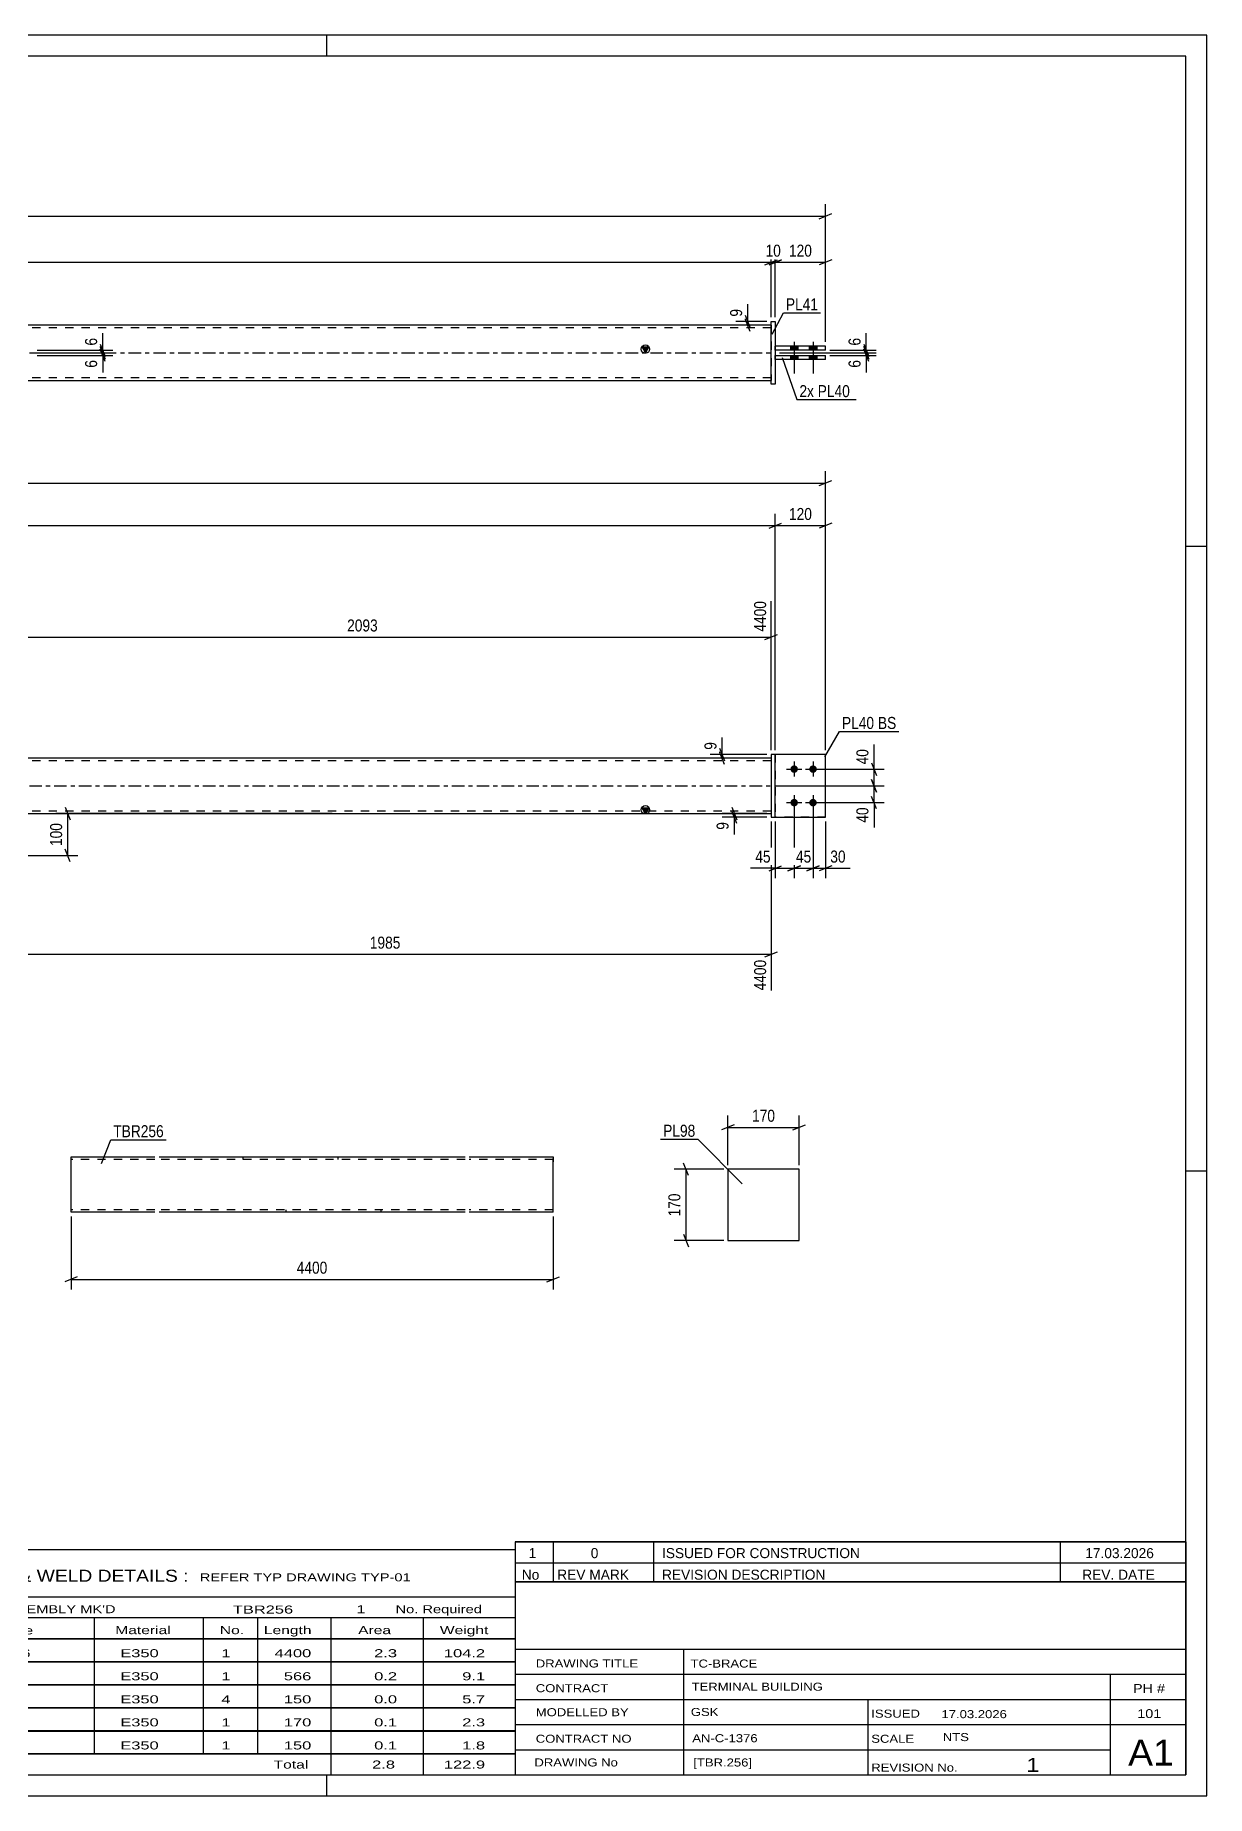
# Model space of a CAD drawing. Header units: millimetres. Extents: x 0 to 594, y 0 to 420.
# Drawn here: x 314.4 to 594, y 0 to 420 of the extents above; entities that cross this region are included whole.
import ezdxf

# ---------------------------------------------------------------- set-up
doc = ezdxf.new("R2010")
doc.units = ezdxf.units.MM
doc.linetypes.add('DXK_LINE_DOT2', pattern=[3.9198, 1.9599, -1.9599])
doc.linetypes.add('DXK_LINE_DOT3', pattern=[5.9187, 2.979, -0.9799, 0.9799, -0.9799])
doc.styles.add('Arial Narrow', font='ARIALN.TTF', dxfattribs={"height": 0.2})

# ---------------------------------------------------------------- blocks, each defined once
blk = doc.blocks.new('Unknown-580874901-1129')
at = {"color": 5, "linetype": 'Continuous'}
for p, q in [((594, 420), (0, 420)), ((384, 415), (384, 420)), ((594, 0), (594, 420)), ((589, 415), (5, 415)), ((589, 5), (589, 415)), ((594, 298), (589, 298)), ((594, 149), (589, 149)), ((5, 5), (589, 5)), ((384, 0), (384, 5)), ((0, 0), (594, 0))]:
    blk.add_line(p, q, dxfattribs=at)
blk = doc.blocks.new('Part-580874901-1922 - 1901')
at = {"color": 7, "linetype": 'DXK_LINE_DOT2'}
for p, q in [((503.04, 248.42), (491.04, 248.42)), ((491.04, 233.42), (491.04, 248.42)), ((503.04, 233.42), (503.04, 248.42)), ((503.04, 233.42), (491.04, 233.42))]:
    blk.add_line(p, q, dxfattribs=at)
blk = doc.blocks.new('Part-580874901-1923 - 1901')
at = {"color": 2, "linetype": 'Continuous'}
for p, q in [((491.04, 248.42), (490.04, 248.42)), ((490.04, 248.42), (490.04, 233.42)), ((491.04, 233.42), (491.04, 248.42)), ((490.04, 233.42), (491.04, 233.42))]:
    blk.add_line(p, q, dxfattribs=at)
blk = doc.blocks.new('Part-580874901-1912 - 1901')
at = {"linetype": 'Continuous'}
blk.add_hatch(color=2, dxfattribs=at).paths.add_polyline_path([(460.04, 234.32), (459.24, 235.72), (460.84, 235.72)])
at = {"color": 2, "linetype": 'Continuous'}
for p, q in [((176.81, 247.52), (88.81, 247.52)), ((401.94, 247.52), (176.91, 247.52)), ((490.04, 247.52), (402.04, 247.52)), ((460.04, 234.32), (459.24, 235.72)), ((459.24, 235.72), (460.84, 235.72)), ((460.84, 235.72), (460.04, 234.32)), ((88.81, 234.32), (176.81, 234.32)), ((176.91, 234.32), (401.94, 234.32)), ((402.04, 234.32), (490.04, 234.32))]:
    blk.add_line(p, q, dxfattribs=at)
at = {"color": 7, "linetype": 'DXK_LINE_DOT2'}
for p, q in [((88.81, 247.52), (88.81, 234.32)), ((176.81, 246.92), (88.81, 246.92)), ((401.94, 246.92), (176.91, 246.92)), ((272.91, 247.52), (272.91, 246.92)), ((295.6, 247.52), (295.6, 246.92)), ((490.04, 246.92), (402.04, 246.92)), ((490.04, 247.52), (490.04, 234.32)), ((176.81, 234.92), (88.81, 234.92)), ((401.94, 234.92), (176.91, 234.92)), ((283.25, 234.32), (283.25, 234.92)), ((305.94, 234.32), (305.94, 234.92)), ((490.04, 234.92), (402.04, 234.92))]:
    blk.add_line(p, q, dxfattribs=at)
at = {"color": 7, "linetype": 'DXK_LINE_DOT3'}
for p, q in [((88.81, 240.92), (176.81, 240.92)), ((176.91, 240.92), (401.94, 240.92)), ((402.04, 240.92), (490.04, 240.92))]:
    blk.add_line(p, q, dxfattribs=at)
at = {"color": 2, "linetype": 'Continuous'}
blk.add_circle((460.04, 235.22), 1, dxfattribs=at)
blk = doc.blocks.new('Part-580874901-1917 - 1901')
at = {"color": 2, "linetype": 'Continuous'}
for p, q in [((503.04, 248.42), (491.04, 248.42)), ((503.04, 233.42), (503.04, 248.42)), ((491.04, 233.42), (503.04, 233.42))]:
    blk.add_line(p, q, dxfattribs=at)
at = {"color": 7, "linetype": 'DXK_LINE_DOT2'}
blk.add_line((491.04, 248.42), (491.04, 233.42), dxfattribs=at)
blk = doc.blocks.new('Bolt-580874901-1944 - 1901')
at = {"linetype": 'Continuous'}
for points in [[(495.54, 245.82, -1), (495.54, 244.02, -1)], [(500.04, 245.82, -1), (500.04, 244.02, -1)], [(495.54, 237.82, -1), (495.54, 236.02, -1)], [(500.04, 237.82, -1), (500.04, 236.02, -1)]]:
    blk.add_hatch(color=1, dxfattribs=at).paths.add_polyline_path(points)
at = {"color": 1, "linetype": 'Continuous'}
for p, q in [((493.74, 244.92), (497.34, 244.92)), ((495.54, 246.72), (495.54, 243.12)), ((498.24, 244.92), (501.84, 244.92)), ((500.04, 246.72), (500.04, 243.12)), ((493.74, 236.92), (497.34, 236.92)), ((495.54, 238.72), (495.54, 235.12)), ((498.24, 236.92), (501.84, 236.92)), ((500.04, 238.72), (500.04, 235.12))]:
    blk.add_line(p, q, dxfattribs=at)
blk = doc.blocks.new('Bolt-580874901-2330 - 2328')
at = {"linetype": 'Continuous'}
for points in [[(496.44, 345.83), (494.64, 345.83), (494.64, 344.83), (496.44, 344.83)], [(496.44, 345.83), (494.64, 345.83), (494.64, 344.83), (496.44, 344.83)], [(500.94, 345.83), (499.14, 345.83), (499.14, 344.83), (500.94, 344.83)], [(500.94, 345.83), (499.14, 345.83), (499.14, 344.83), (500.94, 344.83)], [(496.44, 343.63), (494.64, 343.63), (494.64, 342.63), (496.44, 342.63)], [(496.44, 343.63), (494.64, 343.63), (494.64, 342.63), (496.44, 342.63)], [(500.94, 343.63), (499.14, 343.63), (499.14, 342.63), (500.94, 342.63)], [(500.94, 343.63), (499.14, 343.63), (499.14, 342.63), (500.94, 342.63)]]:
    blk.add_hatch(color=1, dxfattribs=at).paths.add_polyline_path(points)
at = {"color": 1, "linetype": 'Continuous'}
for p, q in [((494.64, 345.83), (494.64, 344.83)), ((494.64, 345.83), (494.64, 344.83)), ((495.54, 346.83), (495.54, 339.33)), ((495.54, 346.83), (495.54, 339.33)), ((496.44, 345.83), (496.44, 344.83)), ((496.44, 345.83), (496.44, 344.83)), ((499.14, 345.83), (499.14, 344.83)), ((499.14, 345.83), (499.14, 344.83)), ((500.04, 346.83), (500.04, 339.33)), ((500.04, 346.83), (500.04, 339.33)), ((500.94, 345.83), (500.94, 344.83)), ((500.94, 345.83), (500.94, 344.83)), ((494.64, 343.63), (494.64, 342.63)), ((494.64, 343.63), (494.64, 342.63)), ((496.44, 343.63), (496.44, 342.63)), ((496.44, 343.63), (496.44, 342.63)), ((499.14, 343.63), (499.14, 342.63)), ((499.14, 343.63), (499.14, 342.63)), ((500.94, 343.63), (500.94, 342.63)), ((500.94, 343.63), (500.94, 342.63))]:
    blk.add_line(p, q, dxfattribs=at)
blk = doc.blocks.new('Part-580874901-2352 - 2328')
at = {"color": 2, "linetype": 'Continuous'}
for p, q in [((490.04, 336.73), (490.04, 351.73)), ((490.04, 351.73), (491.04, 351.73)), ((491.04, 351.73), (491.04, 336.73)), ((491.04, 336.73), (490.04, 336.73))]:
    blk.add_line(p, q, dxfattribs=at)
blk = doc.blocks.new('Part-580874901-2357 - 2328')
at = {"color": 2, "linetype": 'Continuous'}
for p, q in [((503.04, 345.83), (491.04, 345.83)), ((491.04, 344.83), (491.04, 345.83)), ((503.04, 344.83), (491.04, 344.83)), ((503.04, 344.83), (503.04, 345.83))]:
    blk.add_line(p, q, dxfattribs=at)
blk = doc.blocks.new('Part-580874901-2362 - 2328')
at = {"color": 2, "linetype": 'Continuous'}
for p, q in [((491.04, 342.63), (491.04, 343.63)), ((491.04, 343.63), (503.04, 343.63)), ((503.04, 342.63), (491.04, 342.63)), ((503.04, 342.63), (503.04, 343.63))]:
    blk.add_line(p, q, dxfattribs=at)
blk = doc.blocks.new('Part-580874901-2367 - 2328')
at = {"linetype": 'Continuous'}
blk.add_hatch(color=2, dxfattribs=at).paths.add_polyline_path([(460.04, 344.23), (459.24, 345.63), (460.84, 345.63)])
at = {"color": 2, "linetype": 'Continuous'}
for p, q in [((176.81, 350.83), (88.81, 350.83)), ((401.94, 350.83), (176.91, 350.83)), ((490.04, 350.83), (402.04, 350.83)), ((272.91, 344.93), (272.91, 344.83)), ((272.91, 344.93), (295.6, 344.93)), ((283.25, 344.93), (283.25, 344.83)), ((295.6, 344.93), (295.6, 343.53)), ((460.04, 344.23), (459.24, 345.63)), ((459.24, 345.63), (460.84, 345.63)), ((460.84, 345.63), (460.04, 344.23)), ((272.91, 343.53), (272.91, 343.63)), ((295.6, 343.53), (272.91, 343.53)), ((283.25, 343.53), (283.25, 343.63)), ((88.81, 337.63), (176.81, 337.63)), ((176.91, 337.63), (401.94, 337.63)), ((402.04, 337.63), (490.04, 337.63))]:
    blk.add_line(p, q, dxfattribs=at)
at = {"color": 7, "linetype": 'DXK_LINE_DOT2'}
for p, q in [((88.81, 337.63), (88.81, 350.83)), ((176.81, 350.23), (88.81, 350.23)), ((401.94, 350.23), (176.91, 350.23)), ((490.04, 350.23), (402.04, 350.23)), ((490.04, 350.83), (490.04, 337.63)), ((272.91, 344.83), (272.91, 343.53)), ((283.25, 344.83), (283.25, 343.53)), ((295.6, 344.93), (305.94, 344.93)), ((305.94, 344.93), (305.94, 343.53)), ((305.94, 343.53), (295.6, 343.53)), ((176.81, 338.23), (88.81, 338.23)), ((401.94, 338.23), (176.91, 338.23)), ((490.04, 338.23), (402.04, 338.23))]:
    blk.add_line(p, q, dxfattribs=at)
at = {"color": 7, "linetype": 'DXK_LINE_DOT3'}
for p, q in [((88.81, 344.23), (176.81, 344.23)), ((176.91, 344.23), (401.94, 344.23)), ((402.04, 344.23), (490.04, 344.23))]:
    blk.add_line(p, q, dxfattribs=at)
at = {"color": 2, "linetype": 'Continuous'}
blk.add_circle((460.04, 345.13), 1, dxfattribs=at)
blk = doc.blocks.new('Part-580874901-4662 - 4661')
at = {"color": 2, "linetype": 'Continuous'}
for p, q in [((496.73, 149.45), (479.73, 149.45)), ((479.73, 149.45), (479.73, 132.45)), ((496.73, 132.45), (496.73, 149.45)), ((479.73, 132.45), (496.73, 132.45))]:
    blk.add_line(p, q, dxfattribs=at)
blk = doc.blocks.new('Part-580874901-1478 - 1462')
at = {"color": 2, "linetype": 'Continuous'}
for p, q in [((322.99, 139.3), (322.99, 152.4)), ((322.99, 152.4), (342.99, 152.4)), ((343.99, 152.4), (417.01, 152.4)), ((418.01, 152.4), (438.01, 152.4)), ((438.01, 152.4), (438.01, 152.31)), ((438.01, 152.31), (438.01, 151.2)), ((438.01, 139.2), (438.01, 151.2)), ((322.99, 139.2), (322.99, 139.3)), ((342.99, 139.2), (322.99, 139.2)), ((417.01, 139.2), (343.99, 139.2)), ((438.01, 139.2), (418.01, 139.2))]:
    blk.add_line(p, q, dxfattribs=at)
at = {"color": 7, "linetype": 'DXK_LINE_DOT2'}
for p, q in [((342.99, 151.8), (322.99, 151.8)), ((417.01, 151.8), (343.99, 151.8)), ((363.99, 152.4), (363.99, 151.8)), ((386.67, 152.4), (386.67, 151.8)), ((438.01, 151.8), (418.01, 151.8)), ((438.01, 151.2), (438.01, 152.05)), ((322.99, 139.8), (322.99, 139.85)), ((342.99, 139.8), (322.99, 139.8)), ((417.01, 139.8), (343.99, 139.8)), ((374.33, 139.2), (374.33, 139.8)), ((397.01, 139.2), (397.01, 139.8)), ((438.01, 139.8), (418.01, 139.8)), ((438.01, 139.8), (438.01, 139.85))]:
    blk.add_line(p, q, dxfattribs=at)
blk = doc.blocks.new('StraightDimension-580874901-1958 - 1901')
at = {"color": 7, "linetype": 'Continuous'}
for p, q in [((489.54, 302.4), (492.54, 303.6)), ((491.04, 249.42), (491.04, 305.85)), ((491.04, 303), (503.04, 303)), ((504.54, 303.6), (501.54, 302.4)), ((503.04, 249.42), (503.04, 305.85))]:
    blk.add_line(p, q, dxfattribs=at)
at = {"color": 0}
blk.add_wipeout([(500.38, 303.75), (500.38, 307.95), (493.7, 307.95), (493.7, 303.75)], dxfattribs=at)
at = {"color": 3, "style": 'Arial Narrow'}
blk.add_text('120', height=2.863, dxfattribs=at).set_placement((494.3, 304.35))
blk = doc.blocks.new('StraightDimension-580874901-1959 - 1901')
at = {"color": 7, "linetype": 'Continuous'}
for p, q in [((89.31, 303.6), (86.31, 302.4)), ((87.81, 250.42), (87.81, 305.85)), ((87.81, 303), (491.04, 303)), ((489.54, 302.4), (492.54, 303.6)), ((491.04, 249.42), (491.04, 305.85))]:
    blk.add_line(p, q, dxfattribs=at)
at = {"color": 0}
blk.add_wipeout([(293.68, 303.75), (293.68, 307.95), (285.17, 307.95), (285.17, 303.75)], dxfattribs=at)
at = {"color": 3, "style": 'Arial Narrow'}
blk.add_text('4420', height=2.863, dxfattribs=at).set_placement((285.77, 304.35))
blk = doc.blocks.new('StraightDimension-580874901-2221 - 1901')
at = {"color": 7, "linetype": 'Continuous'}
for p, q in [((295.01, 248.52), (295.01, 285.02)), ((490.04, 249.42), (490.04, 285.02)), ((296.51, 277.01), (293.51, 275.81)), ((295.01, 276.41), (490.04, 276.41)), ((488.54, 275.81), (491.54, 277.01))]:
    blk.add_line(p, q, dxfattribs=at)
at = {"color": 0, "linetype": 'Continuous'}
blk.add_wipeout([(489.44, 285.62), (485.24, 285.62), (485.24, 277.11), (489.44, 277.11)], dxfattribs=at)
at = {"color": 0}
blk.add_wipeout([(396.78, 277.16), (396.78, 281.36), (388.27, 281.36), (388.27, 277.16)], dxfattribs=at)
at = {"color": 3, "linetype": 'Continuous', "style": 'Arial Narrow'}
blk.add_text('4400', height=2.863, rotation=90.0002, dxfattribs=at).set_placement((488.84, 277.71))
at = {"color": 3, "style": 'Arial Narrow'}
blk.add_text('2093', height=2.863, dxfattribs=at).set_placement((388.87, 277.76))
blk = doc.blocks.new('StraightDimension-580874901-1989 - 1901')
at = {"color": 7, "linetype": 'Continuous'}
for p, q in [((489.04, 248.42), (475.5, 248.42)), ((477.75, 249.92), (478.95, 246.92)), ((478.95, 246.02), (477.75, 249.02)), ((478.35, 247.52), (478.35, 248.42)), ((489.04, 247.52), (475.5, 247.52))]:
    blk.add_line(p, q, dxfattribs=at)
at = {"color": 0}
blk.add_wipeout([(477.6, 251.97), (473.4, 251.97), (473.4, 248.94), (477.6, 248.94)], dxfattribs=at)
at = {"color": 7, "linetype": 'Continuous'}
blk.add_line((478.35, 248.42), (478.35, 252.5), dxfattribs=at)
blk.add_line((478.35, 248.42), (478.35, 252.5), dxfattribs=at)
at = {"color": 3, "style": 'Arial Narrow'}
blk.add_text('9', height=2.86, rotation=90.0002, dxfattribs=at).set_placement((477, 249.54))
blk = doc.blocks.new('StraightDimension-580874901-2001 - 1901')
at = {"color": 7, "linetype": 'Continuous'}
for p, q in [((491.04, 240.92), (517, 240.92)), ((514, 242.42), (515.2, 239.42)), ((514.6, 236.92), (514.6, 240.92)), ((501.04, 236.92), (517, 236.92)), ((515.2, 235.42), (514, 238.42))]:
    blk.add_line(p, q, dxfattribs=at)
at = {"color": 0}
blk.add_wipeout([(513.85, 236.39), (509.65, 236.39), (509.65, 231.54), (513.85, 231.54)], dxfattribs=at)
at = {"color": 7, "linetype": 'Continuous'}
blk.add_line((514.6, 236.92), (514.6, 231.01), dxfattribs=at)
blk.add_line((514.6, 236.92), (514.6, 231.01), dxfattribs=at)
at = {"color": 3, "style": 'Arial Narrow'}
blk.add_text('40', height=2.863, rotation=90.0002, dxfattribs=at).set_placement((513.25, 232.14))
blk = doc.blocks.new('StraightDimension-580874901-2016 - 1901')
at = {"color": 7, "linetype": 'Continuous'}
for p, q in [((501.04, 244.92), (517, 244.92)), ((514, 246.42), (515.2, 243.42)), ((514.6, 240.92), (514.6, 244.92)), ((491.04, 240.92), (517, 240.92)), ((515.2, 239.42), (514, 242.42))]:
    blk.add_line(p, q, dxfattribs=at)
at = {"color": 0}
blk.add_wipeout([(513.85, 250.3), (509.65, 250.3), (509.65, 245.44), (513.85, 245.44)], dxfattribs=at)
at = {"color": 7, "linetype": 'Continuous'}
blk.add_line((514.6, 244.92), (514.6, 250.82), dxfattribs=at)
blk.add_line((514.6, 244.92), (514.6, 250.82), dxfattribs=at)
at = {"color": 3, "style": 'Arial Narrow'}
blk.add_text('40', height=2.863, rotation=90.0002, dxfattribs=at).set_placement((513.25, 246.04))
blk = doc.blocks.new('StraightDimension-580874901-2030 - 1901')
at = {"color": 7, "linetype": 'Continuous'}
for p, q in [((321.6, 235.82), (322.8, 232.82)), ((385.33, 234.32), (319.35, 234.32)), ((322.2, 224.3), (322.2, 234.32)), ((309.24, 224.3), (324.6, 224.3)), ((322.8, 222.8), (321.6, 225.8))]:
    blk.add_line(p, q, dxfattribs=at)
at = {"color": 0}
blk.add_wipeout([(321.45, 232.65), (317.25, 232.65), (317.25, 225.97), (321.45, 225.97)], dxfattribs=at)
at = {"color": 3, "style": 'Arial Narrow'}
blk.add_text('100', height=2.863, rotation=90.0002, dxfattribs=at).set_placement((320.85, 226.57))
blk = doc.blocks.new('StraightDimension-580874901-2183 - 1901')
at = {"color": 7, "linetype": 'Continuous'}
for p, q in [((305.84, 233.32), (305.84, 192.13)), ((490.04, 232.42), (490.04, 192.13)), ((307.34, 201.34), (304.34, 200.14)), ((305.84, 200.74), (490.04, 200.74)), ((488.54, 200.14), (491.54, 201.34))]:
    blk.add_line(p, q, dxfattribs=at)
at = {"color": 0}
blk.add_wipeout([(402.19, 201.49), (402.19, 205.69), (393.68, 205.69), (393.68, 201.49)], dxfattribs=at)
at = {"color": 0, "linetype": 'Continuous'}
blk.add_wipeout([(489.44, 200.04), (485.24, 200.04), (485.24, 191.53), (489.44, 191.53)], dxfattribs=at)
at = {"color": 3, "style": 'Arial Narrow'}
blk.add_text('1985', height=2.863, dxfattribs=at).set_placement((394.28, 202.09))
at = {"color": 3, "linetype": 'Continuous', "style": 'Arial Narrow'}
blk.add_text('4400', height=2.863, rotation=90.0002, dxfattribs=at).set_placement((488.84, 192.13))
blk = doc.blocks.new('StraightDimension-580874901-2055 - 1901')
at = {"color": 7, "linetype": 'Continuous'}
for p, q in [((495.54, 235.92), (495.54, 218.87)), ((491.04, 232.42), (491.04, 218.87)), ((489.54, 220.67), (492.54, 221.87)), ((491.04, 221.27), (495.54, 221.27)), ((497.04, 221.87), (494.04, 220.67))]:
    blk.add_line(p, q, dxfattribs=at)
at = {"color": 0}
blk.add_wipeout([(490.51, 222.02), (490.51, 226.22), (485.66, 226.22), (485.66, 222.02)], dxfattribs=at)
at = {"color": 7, "linetype": 'Continuous'}
blk.add_line((491.04, 221.27), (485.13, 221.27), dxfattribs=at)
blk.add_line((491.04, 221.27), (485.13, 221.27), dxfattribs=at)
at = {"color": 3, "style": 'Arial Narrow'}
blk.add_text('45', height=2.863, dxfattribs=at).set_placement((486.26, 222.62))
blk = doc.blocks.new('StraightDimension-580874901-2065 - 1901')
at = {"color": 7, "linetype": 'Continuous'}
for p, q in [((495.54, 235.92), (495.54, 218.87)), ((500.04, 235.92), (500.04, 218.87)), ((494.04, 220.67), (497.04, 221.87)), ((495.54, 221.27), (500.04, 221.27)), ((501.54, 221.87), (498.54, 220.67))]:
    blk.add_line(p, q, dxfattribs=at)
at = {"color": 0}
blk.add_wipeout([(500.22, 222.02), (500.22, 226.22), (495.36, 226.22), (495.36, 222.02)], dxfattribs=at)
at = {"color": 3, "style": 'Arial Narrow'}
blk.add_text('45', height=2.863, dxfattribs=at).set_placement((495.96, 222.62))
blk = doc.blocks.new('StraightDimension-580874901-2075 - 1901')
at = {"color": 7, "linetype": 'Continuous'}
for p, q in [((500.04, 235.92), (500.04, 218.87)), ((503.04, 232.42), (503.04, 218.87)), ((498.54, 220.67), (501.54, 221.87)), ((500.04, 221.27), (503.04, 221.27)), ((504.54, 221.87), (501.54, 220.67))]:
    blk.add_line(p, q, dxfattribs=at)
at = {"color": 0}
blk.add_wipeout([(508.42, 222.02), (508.42, 226.22), (503.56, 226.22), (503.56, 222.02)], dxfattribs=at)
at = {"color": 7, "linetype": 'Continuous'}
blk.add_line((503.04, 221.27), (508.94, 221.27), dxfattribs=at)
blk.add_line((503.04, 221.27), (508.94, 221.27), dxfattribs=at)
at = {"color": 3, "style": 'Arial Narrow'}
blk.add_text('30', height=2.863, dxfattribs=at).set_placement((504.16, 222.62))
blk = doc.blocks.new('StraightDimension-580874901-2089 - 1901')
at = {"color": 7, "linetype": 'Continuous'}
for p, q in [((480.64, 235.82), (481.84, 232.82)), ((489.04, 234.32), (478.39, 234.32)), ((489.04, 233.42), (478.39, 233.42)), ((481.84, 231.92), (480.64, 234.92)), ((481.24, 233.42), (481.24, 234.32))]:
    blk.add_line(p, q, dxfattribs=at)
at = {"color": 0}
blk.add_wipeout([(480.49, 232.89), (476.29, 232.89), (476.29, 229.86), (480.49, 229.86)], dxfattribs=at)
at = {"color": 7, "linetype": 'Continuous'}
blk.add_line((481.24, 233.42), (481.24, 229.34), dxfattribs=at)
blk.add_line((481.24, 233.42), (481.24, 229.34), dxfattribs=at)
at = {"color": 3, "style": 'Arial Narrow'}
blk.add_text('9', height=2.86, rotation=90.0002, dxfattribs=at).set_placement((479.89, 230.46))
blk = doc.blocks.new('StraightDimension-580874901-2284 - 1901')
at = {"color": 7, "linetype": 'Continuous'}
for p, q in [((75.81, 249.42), (75.81, 316.02)), ((503.04, 249.42), (503.04, 316.02)), ((77.31, 313.77), (74.31, 312.57)), ((75.81, 313.17), (503.04, 313.17)), ((501.54, 312.57), (504.54, 313.77))]:
    blk.add_line(p, q, dxfattribs=at)
at = {"color": 0}
blk.add_wipeout([(293.68, 313.92), (293.68, 318.12), (285.17, 318.12), (285.17, 313.92)], dxfattribs=at)
at = {"color": 3, "style": 'Arial Narrow'}
blk.add_text('4660', height=2.863, dxfattribs=at).set_placement((285.77, 314.52))
blk = doc.blocks.new('StraightDimension-580874901-2473 - 2328')
at = {"color": 7, "linetype": 'Continuous'}
for p, q in [((90.31, 366.42), (87.31, 365.22)), ((88.81, 353.73), (88.81, 368.67)), ((88.81, 365.82), (490.04, 365.82)), ((488.54, 365.22), (491.54, 366.42)), ((490.04, 352.73), (490.04, 368.67))]:
    blk.add_line(p, q, dxfattribs=at)
at = {"color": 0}
blk.add_wipeout([(293.68, 366.57), (293.68, 370.77), (285.17, 370.77), (285.17, 366.57)], dxfattribs=at)
at = {"color": 3, "style": 'Arial Narrow'}
blk.add_text('4400', height=2.863, dxfattribs=at).set_placement((285.77, 367.17))
blk = doc.blocks.new('StraightDimension-580874901-2423 - 2328')
at = {"color": 7, "linetype": 'Continuous'}
for p, q in [((512.13, 345.73), (513.33, 342.73)), ((513.33, 342.13), (512.13, 345.13)), ((492.04, 344.23), (515.13, 344.23)), ((504.04, 343.63), (515.13, 343.63)), ((512.73, 343.63), (512.73, 344.23))]:
    blk.add_line(p, q, dxfattribs=at)
at = {"color": 0}
blk.add_wipeout([(511.98, 343.11), (507.78, 343.11), (507.78, 340.08), (511.98, 340.08)], dxfattribs=at)
at = {"color": 7, "linetype": 'Continuous'}
blk.add_line((512.73, 343.63), (512.73, 339.55), dxfattribs=at)
blk.add_line((512.73, 343.63), (512.73, 339.55), dxfattribs=at)
at = {"color": 3, "style": 'Arial Narrow'}
blk.add_text('6', height=2.86, rotation=90.0002, dxfattribs=at).set_placement((511.38, 340.68))
blk = doc.blocks.new('StraightDimension-580874901-2432 - 2328')
at = {"color": 7, "linetype": 'Continuous'}
for p, q in [((504.04, 344.83), (515.13, 344.83)), ((512.13, 346.33), (513.33, 343.33)), ((513.33, 342.73), (512.13, 345.73)), ((512.73, 344.23), (512.73, 344.83)), ((492.04, 344.23), (515.13, 344.23))]:
    blk.add_line(p, q, dxfattribs=at)
at = {"color": 0}
blk.add_wipeout([(511.98, 348.38), (507.78, 348.38), (507.78, 345.36), (511.98, 345.36)], dxfattribs=at)
at = {"color": 7, "linetype": 'Continuous'}
blk.add_line((512.73, 344.83), (512.73, 348.91), dxfattribs=at)
blk.add_line((512.73, 344.83), (512.73, 348.91), dxfattribs=at)
at = {"color": 3, "style": 'Arial Narrow'}
blk.add_text('6', height=2.86, rotation=90.0002, dxfattribs=at).set_placement((511.38, 345.96))
blk = doc.blocks.new('StraightDimension-580874901-2442 - 2328')
at = {"color": 7, "linetype": 'Continuous'}
for p, q in [((483.86, 353.23), (485.06, 350.23)), ((489.04, 351.73), (481.61, 351.73)), ((489.04, 350.83), (481.61, 350.83)), ((485.06, 349.33), (483.86, 352.33)), ((484.46, 350.83), (484.46, 351.73))]:
    blk.add_line(p, q, dxfattribs=at)
at = {"color": 0}
blk.add_wipeout([(483.71, 355.28), (479.51, 355.28), (479.51, 352.26), (483.71, 352.26)], dxfattribs=at)
at = {"color": 7, "linetype": 'Continuous'}
blk.add_line((484.46, 351.73), (484.46, 355.81), dxfattribs=at)
blk.add_line((484.46, 351.73), (484.46, 355.81), dxfattribs=at)
at = {"color": 3, "style": 'Arial Narrow'}
blk.add_text('9', height=2.86, rotation=90.0002, dxfattribs=at).set_placement((483.11, 352.86))
blk = doc.blocks.new('StraightDimension-580874901-2453 - 2328')
at = {"color": 7, "linetype": 'Continuous'}
for p, q in [((489.54, 365.22), (492.54, 366.42)), ((491.04, 352.73), (491.04, 368.67)), ((491.04, 365.82), (503.04, 365.82)), ((504.54, 366.42), (501.54, 365.22)), ((503.04, 346.83), (503.04, 368.67))]:
    blk.add_line(p, q, dxfattribs=at)
at = {"color": 0}
blk.add_wipeout([(500.38, 366.57), (500.38, 370.77), (493.7, 370.77), (493.7, 366.57)], dxfattribs=at)
at = {"color": 3, "style": 'Arial Narrow'}
blk.add_text('120', height=2.863, dxfattribs=at).set_placement((494.3, 367.17))
blk = doc.blocks.new('StraightDimension-580874901-2463 - 2328')
at = {"color": 7, "linetype": 'Continuous'}
for p, q in [((488.54, 365.22), (491.54, 366.42)), ((492.54, 366.42), (489.54, 365.22)), ((490.04, 352.73), (490.04, 368.67)), ((490.04, 365.82), (491.04, 365.82)), ((491.04, 352.73), (491.04, 368.67))]:
    blk.add_line(p, q, dxfattribs=at)
at = {"color": 0}
blk.add_wipeout([(492.97, 366.57), (492.97, 370.77), (488.11, 370.77), (488.11, 366.57)], dxfattribs=at)
at = {"color": 3, "style": 'Arial Narrow'}
blk.add_text('10', height=2.863, dxfattribs=at).set_placement((488.71, 367.17))
blk = doc.blocks.new('StraightDimension-580874901-2504 - 2328')
at = {"color": 7, "linetype": 'Continuous'}
for p, q in [((75.81, 346.83), (75.81, 379.68)), ((503.04, 346.83), (503.04, 379.68)), ((77.31, 377.43), (74.31, 376.23)), ((75.81, 376.83), (503.04, 376.83)), ((501.54, 376.23), (504.54, 377.43))]:
    blk.add_line(p, q, dxfattribs=at)
at = {"color": 0}
blk.add_wipeout([(293.68, 377.58), (293.68, 381.78), (285.17, 381.78), (285.17, 377.58)], dxfattribs=at)
at = {"color": 3, "style": 'Arial Narrow'}
blk.add_text('4660', height=2.863, dxfattribs=at).set_placement((285.77, 378.18))
blk = doc.blocks.new('StraightDimension-580874901-2515 - 2328')
at = {"color": 7, "linetype": 'Continuous'}
for p, q in [((329.95, 345.73), (331.15, 342.73)), ((331.15, 342.13), (329.95, 345.13)), ((314.94, 344.23), (332.95, 344.23)), ((314.94, 343.63), (332.95, 343.63)), ((330.55, 343.63), (330.55, 344.23))]:
    blk.add_line(p, q, dxfattribs=at)
at = {"color": 0}
blk.add_wipeout([(329.8, 343.11), (325.6, 343.11), (325.6, 340.08), (329.8, 340.08)], dxfattribs=at)
at = {"color": 7, "linetype": 'Continuous'}
blk.add_line((330.55, 343.63), (330.55, 339.55), dxfattribs=at)
blk.add_line((330.55, 343.63), (330.55, 339.55), dxfattribs=at)
at = {"color": 3, "style": 'Arial Narrow'}
blk.add_text('6', height=2.86, rotation=90.0002, dxfattribs=at).set_placement((329.2, 340.68))
blk = doc.blocks.new('StraightDimension-580874901-2519 - 2328')
at = {"color": 7, "linetype": 'Continuous'}
for p, q in [((314.94, 344.83), (332.95, 344.83)), ((329.95, 346.33), (331.15, 343.33)), ((331.15, 342.73), (329.95, 345.73)), ((330.55, 344.23), (330.55, 344.83)), ((314.94, 344.23), (332.95, 344.23))]:
    blk.add_line(p, q, dxfattribs=at)
at = {"color": 0}
blk.add_wipeout([(329.8, 348.38), (325.6, 348.38), (325.6, 345.36), (329.8, 345.36)], dxfattribs=at)
at = {"color": 7, "linetype": 'Continuous'}
blk.add_line((330.55, 344.83), (330.55, 348.91), dxfattribs=at)
blk.add_line((330.55, 344.83), (330.55, 348.91), dxfattribs=at)
at = {"color": 3, "style": 'Arial Narrow'}
blk.add_text('6', height=2.86, rotation=90.0002, dxfattribs=at).set_placement((329.2, 345.96))
blk = doc.blocks.new('StraightDimension-580874901-4667 - 4661')
at = {"color": 7, "linetype": 'Continuous'}
for p, q in [((481.23, 160.05), (478.23, 158.85)), ((479.73, 150.45), (479.73, 162.3)), ((495.23, 158.85), (498.23, 160.05)), ((496.73, 150.45), (496.73, 162.3)), ((479.73, 159.45), (496.73, 159.45))]:
    blk.add_line(p, q, dxfattribs=at)
at = {"color": 0}
blk.add_wipeout([(491.57, 160.2), (491.57, 164.4), (484.89, 164.4), (484.89, 160.2)], dxfattribs=at)
at = {"color": 3, "style": 'Arial Narrow'}
blk.add_text('170', height=2.863, dxfattribs=at).set_placement((485.49, 160.8))
blk = doc.blocks.new('StraightDimension-580874901-4671 - 4661')
at = {"color": 7, "linetype": 'Continuous'}
for p, q in [((478.73, 149.45), (466.88, 149.45)), ((470.33, 147.95), (469.13, 150.95)), ((469.73, 132.45), (469.73, 149.45)), ((478.73, 132.45), (466.88, 132.45)), ((469.13, 133.95), (470.33, 130.95))]:
    blk.add_line(p, q, dxfattribs=at)
at = {"color": 0}
blk.add_wipeout([(468.98, 144.29), (464.78, 144.29), (464.78, 137.6), (468.98, 137.6)], dxfattribs=at)
at = {"color": 3, "style": 'Arial Narrow'}
blk.add_text('170', height=2.863, rotation=90.0002, dxfattribs=at).set_placement((468.38, 138.2))
blk = doc.blocks.new('StraightDimension-580874901-1485 - 1462')
at = {"color": 7, "linetype": 'Continuous'}
for p, q in [((322.99, 138.2), (322.99, 120.8)), ((438.01, 138.2), (438.01, 120.8)), ((324.49, 123.8), (321.49, 122.6)), ((322.99, 123.2), (438.01, 123.2)), ((436.51, 122.6), (439.51, 123.8))]:
    blk.add_line(p, q, dxfattribs=at)
at = {"color": 0}
blk.add_wipeout([(384.76, 123.95), (384.76, 128.15), (376.24, 128.15), (376.24, 123.95)], dxfattribs=at)
at = {"color": 3, "style": 'Arial Narrow'}
blk.add_text('4400', height=2.863, dxfattribs=at).set_placement((376.84, 124.55))
blk = doc.blocks.new('Unknown-580874901-4750')
at = {"color": 7, "linetype": 'Continuous'}
for p, q in [((429, 51.05), (429, 5)), ((429, 51.05), (589, 51.05)), ((589, 51), (589, 5)), ((429, 35), (589, 35)), ((469.14, 35), (469.14, 5)), ((429, 29), (589, 29)), ((571, 5.05), (571, 29.05)), ((429, 23), (589, 23)), ((513.14, 23), (513.14, 5)), ((429, 17), (589, 17)), ((429, 11), (571, 11)), ((429, 5), (589, 5))]:
    blk.add_line(p, q, dxfattribs=at)
at = {"color": 7, "style": 'Arial Narrow'}
for s, height, width, p in [('DRAWING TITLE', 1.9089, 1.425378, (433.88, 30.61)), ('TC-BRACE', 1.909, 1.425378, (470.81, 30.59)), ('CONTRACT', 1.909, 1.425378, (433.88, 24.71)), ('TERMINAL BUILDING', 1.9089, 1.425378, (471.06, 25.07)), ('MODELLED BY', 1.9089, 1.425378, (433.88, 18.98)), ('GSK', 1.909, 1.425378, (470.88, 19.04)), ('ISSUED', 1.909, 1.425378, (513.94, 18.64)), ('17.03.2026', 1.909, 1.425378, (530.69, 18.52)), ('CONTRACT NO', 1.9089, 1.425378, (433.88, 12.66)), ('AN-C-1376', 1.909, 1.425378, (471.23, 12.78)), ('SCALE', 1.909, 1.425378, (513.94, 12.65)), ('A1', 6.204, 1.25, (575.24, 7.2)), ('DRAWING No', 1.909, 1.425378, (433.56, 7)), ('[TBR.256]', 1.909, 1.425378, (471.46, 6.99)), ('1', 3.34, 1.5, (550.91, 5.68)), ('REVISION No.', 1.9089, 1.425378, (513.94, 5.77))]:
    blk.add_text(s, height=height, dxfattribs=dict(at, width=width)).set_placement(p)
at = {"color": 7, "linetype": 'Continuous', "style": 'Arial Narrow'}
for s, height, width, p in [('PH #', 2.1, 1.42538, (576.4, 24.55)), ('101', 2.1, 1.42538, (577.41, 18.55)), ('NTS', 1.909, 1.425378, (531, 13.05))]:
    blk.add_text(s, height=height, dxfattribs=dict(at, width=width)).set_placement(p)
blk = doc.blocks.new('Unknown-580874901-4751')
at = {"color": 7, "linetype": 'Continuous'}
for p, q in [((429, 60.55), (589, 60.55)), ((589, 60.55), (429, 60.55)), ((429, 60.55), (429, 55.55)), ((438, 60.55), (438, 55.55)), ((462, 60.55), (462, 55.55)), ((559, 60.55), (559, 55.55)), ((589, 60.55), (589, 55.55)), ((429, 55.55), (589, 55.55)), ((429, 55.55), (429, 51.05)), ((429, 55.55), (589, 55.55)), ((438, 55.55), (438, 51.05)), ((462, 55.55), (462, 51.05)), ((559, 55.55), (559, 51.05)), ((589, 55.55), (589, 51.05)), ((589, 51.05), (429, 51.05))]:
    blk.add_line(p, q, dxfattribs=at)
at = {"color": 7, "linetype": 'Continuous', "style": 'Arial Narrow'}
for s, height, width, p in [('1', 2.39, 1.196471, (432.16, 56.7)), ('0', 2.39, 1.196471, (447, 56.7)), ('ISSUED FOR CONSTRUCTION', 2.3861, 1.196471, (464, 56.7)), ('17.03.2026', 2.386, 1.196471, (565, 56.7)), ('No', 2.386, 1.2, (430.54, 51.55)), ('REV MARK', 2.386, 1.2, (439, 51.55)), ('REVISION DESCRIPTION', 2.3861, 1.2, (464, 51.55)), ('REV. DATE', 2.386, 1.2, (564.28, 51.55))]:
    blk.add_text(s, height=height, dxfattribs=dict(at, width=width)).set_placement(p)
blk = doc.blocks.new('Unknown-580874901-4752')
at = {"color": 7, "linetype": 'Continuous'}
for p, q in [((269, 58.75), (429, 58.75)), ((269, 47.5), (269, 58.75)), ((429, 58.75), (429, 47.5)), ((269, 47.5), (429, 47.5)), ((269, 47.5), (269, 42.5)), ((429, 47.5), (429, 42.5)), ((269, 42.5), (429, 42.5)), ((269, 42.5), (269, 37.5)), ((293, 42.5), (293, 37.5)), ((328.5, 42.5), (328.5, 37.5)), ((354.5, 42.5), (354.5, 37.5)), ((367.5, 42.5), (367.5, 37.5)), ((385, 42.5), (385, 37.5)), ((407, 42.5), (407, 37.5)), ((429, 42.5), (429, 37.5)), ((269, 37.5), (429, 37.5)), ((269, 37.45), (269, 32.05)), ((269, 37.45), (429, 37.45)), ((293, 37.5), (293, 32)), ((328.5, 37.5), (328.5, 32)), ((354.5, 37.5), (354.5, 32)), ((367.5, 37.5), (367.5, 32)), ((385, 37.5), (385, 32)), ((407, 37.5), (407, 32)), ((429, 37.45), (429, 32.05)), ((269, 32.05), (429, 32.05)), ((269, 31.95), (269, 26.55)), ((269, 31.95), (429, 31.95)), ((293, 32), (293, 26.5)), ((328.5, 32), (328.5, 26.5)), ((354.5, 32), (354.5, 26.5)), ((367.5, 32), (367.5, 26.5)), ((385, 32), (385, 26.5)), ((407, 32), (407, 26.5)), ((429, 31.95), (429, 26.55)), ((269, 26.55), (429, 26.55)), ((269, 26.45), (269, 21.05)), ((269, 26.45), (429, 26.45)), ((293, 26.5), (293, 21)), ((328.5, 26.5), (328.5, 21)), ((354.5, 26.5), (354.5, 21)), ((367.5, 26.5), (367.5, 21)), ((385, 26.5), (385, 21)), ((407, 26.5), (407, 21)), ((429, 26.45), (429, 21.05)), ((269, 21.05), (429, 21.05)), ((293, 21), (293, 15.5)), ((328.5, 21), (328.5, 15.5)), ((354.5, 21), (354.5, 15.5)), ((367.5, 21), (367.5, 15.5)), ((385, 21), (385, 15.5)), ((407, 21), (407, 15.5)), ((269, 20.95), (269, 15.55)), ((269, 20.95), (429, 20.95)), ((429, 20.95), (429, 15.55)), ((269, 15.55), (429, 15.55)), ((269, 15.45), (269, 10.05)), ((269, 15.45), (429, 15.45)), ((293, 15.5), (293, 10)), ((328.5, 15.5), (328.5, 10)), ((354.5, 15.5), (354.5, 10)), ((367.5, 15.5), (367.5, 10)), ((385, 15.5), (385, 10)), ((407, 15.5), (407, 10)), ((429, 15.45), (429, 10.05)), ((269, 10.05), (429, 10.05)), ((269, 10), (429, 10)), ((269, 10), (269, 5)), ((385, 10), (385, 5)), ((407, 10), (407, 5)), ((429, 10), (429, 5)), ((269, 5), (429, 5))]:
    blk.add_line(p, q, dxfattribs=at)
at = {"color": 7, "style": 'Arial Narrow'}
for s, height, width, p in [('GENERAL NOTES & WELD DETAILS :', 2.8633, 1.4, (270.15, 51.06)), ('REFER TYP DRAWING TYP-01', 1.9089, 1.6, (353.7, 51.16)), ("MATERIAL LIST FOR ASSEMBLY MK'D", 1.9089, 1.6, (270.15, 43.56)), ('TBR256', 1.909, 1.794707, (361.59, 43.47)), ('1', 1.91, 1.794707, (391.08, 43.56)), ('No. Required', 1.9089, 1.6, (400.41, 43.56)), ('Mark', 1.909, 1.7, (270.34, 38.5)), ('Profile', 1.909, 1.7, (303.41, 38.5)), ('Material', 1.909, 1.7, (333.54, 38.56)), ('No.', 1.909, 1.7, (358.5, 38.56)), ('Length', 1.909, 1.7, (369, 38.56)), ('Area', 1.909, 1.7, (391.5, 38.56)), ('Weight', 1.909, 1.7, (411, 38.56))]:
    blk.add_text(s, height=height, dxfattribs=dict(at, width=width)).set_placement(p)
at = {"color": 7, "linetype": 'Continuous', "style": 'Arial Narrow'}
for s, height, width, p in [('TBR256', 1.909, 1.794707, (270.5, 33.06)), ('SHS132*6', 1.909, 1.794707, (295, 33.06)), ('E350', 1.909, 1.794707, (334.74, 33.06)), ('1', 1.91, 1.794707, (358.86, 33.06)), ('4400', 1.909, 1.794707, (371.58, 33.06)), ('2.3', 1.909, 1.794707, (395.32, 33.06)), ('104.2', 1.909, 1.794707, (411.96, 33.06)), ('PL335', 1.909, 1.794707, (270.5, 27.56)), ('PL12*170', 1.909, 1.794707, (295, 27.56)), ('E350', 1.909, 1.794707, (334.74, 27.56)), ('1', 1.91, 1.794707, (358.86, 27.56)), ('566', 1.909, 1.794707, (373.77, 27.56)), ('0.2', 1.909, 1.794707, (395.32, 27.56)), ('9.1', 1.909, 1.794707, (416.33, 27.56)), ('PL40', 1.909, 1.794707, (270.5, 22.06)), ('PL10*120', 1.909, 1.794707, (295, 22.06)), ('E350', 1.909, 1.794707, (334.74, 22.06)), ('4', 1.91, 1.794707, (358.86, 22.06)), ('150', 1.909, 1.794707, (373.77, 22.06)), ('0.0', 1.909, 1.794707, (395.32, 22.06)), ('5.7', 1.909, 1.794707, (416.33, 22.06)), ('PL98', 1.909, 1.794707, (270.5, 16.56)), ('PL10*170', 1.909, 1.794707, (295, 16.56)), ('E350', 1.909, 1.794707, (334.74, 16.56)), ('1', 1.91, 1.794707, (358.86, 16.56)), ('170', 1.909, 1.794707, (373.77, 16.56)), ('0.1', 1.909, 1.794707, (395.32, 16.56)), ('2.3', 1.909, 1.794707, (416.33, 16.56)), ('PL41', 1.909, 1.794707, (270.5, 11.06)), ('PL10*150', 1.909, 1.794707, (295, 11.06)), ('E350', 1.909, 1.794707, (334.74, 11.06)), ('1', 1.91, 1.794707, (358.86, 11.06)), ('150', 1.909, 1.794707, (373.77, 11.06)), ('0.1', 1.909, 1.794707, (395.32, 11.06)), ('1.8', 1.909, 1.794707, (416.33, 11.06)), ('Total', 1.909, 1.7, (371.33, 6.5)), ('2.8', 1.909, 1.794707, (394.83, 6.5)), ('122.9', 1.909, 1.794707, (411.96, 6.5))]:
    blk.add_text(s, height=height, dxfattribs=dict(at, width=width)).set_placement(p)
blk = doc.blocks.new('MarkSet-580874901-2319 - 1901')
at = {"color": 0}
blk.add_wipeout([(514.62, 254.5), (514.62, 257.5), (506.94, 257.5), (506.94, 254.5)], dxfattribs=at)
blk.add_wipeout([(514.62, 254.5), (514.62, 257.5), (506.94, 257.5), (506.94, 254.5)], dxfattribs=at)
at = {"color": 30, "linetype": 'Continuous'}
blk.add_line((502.84, 247.84), (506.34, 253.9), dxfattribs=at)
at = {"color": 0}
blk.add_wipeout([(519.9, 254.5), (519.9, 257.5), (515.52, 257.5), (515.52, 254.5)], dxfattribs=at)
blk.add_wipeout([(519.9, 254.5), (519.9, 257.5), (515.52, 257.5), (515.52, 254.5)], dxfattribs=at)
at = {"color": 30, "linetype": 'Continuous'}
blk.add_line((506.34, 253.9), (520.5, 253.9), dxfattribs=at)
at = {"color": 3, "style": 'Arial Narrow'}
for s, p in [('PL40', (506.94, 254.5)), ('BS', (515.52, 254.5))]:
    blk.add_text(s, height=2.863, dxfattribs=at).set_placement(p)
blk = doc.blocks.new('Mark-580874901-2348 - 2328')
at = {"color": 0}
blk.add_wipeout([(501.23, 354.38), (501.23, 357.38), (493.56, 357.38), (493.56, 354.38)], dxfattribs=at)
blk.add_wipeout([(501.23, 354.38), (501.23, 357.38), (493.56, 357.38), (493.56, 354.38)], dxfattribs=at)
at = {"color": 30, "linetype": 'Continuous'}
for p, q in [((490.27, 348.71), (492.96, 353.78)), ((492.96, 353.78), (501.83, 353.78))]:
    blk.add_line(p, q, dxfattribs=at)
at = {"color": 3, "style": 'Arial Narrow'}
blk.add_text('PL41', height=2.863, dxfattribs=at).set_placement((493.56, 354.38))
blk = doc.blocks.new('MarkSet-580874901-2562 - 2328')
at = {"color": 0}
blk.add_wipeout([(500.26, 333.66), (500.26, 336.66), (496.79, 336.66), (496.79, 333.66)], dxfattribs=at)
blk.add_wipeout([(500.26, 333.66), (500.26, 336.66), (496.79, 336.66), (496.79, 333.66)], dxfattribs=at)
at = {"color": 30, "linetype": 'Continuous'}
blk.add_line((492.66, 343.09), (496.19, 333.06), dxfattribs=at)
at = {"color": 0}
blk.add_wipeout([(508.84, 333.66), (508.84, 336.66), (501.16, 336.66), (501.16, 333.66)], dxfattribs=at)
blk.add_wipeout([(508.84, 333.66), (508.84, 336.66), (501.16, 336.66), (501.16, 333.66)], dxfattribs=at)
at = {"color": 30, "linetype": 'Continuous'}
blk.add_line((496.19, 333.06), (510.34, 333.06), dxfattribs=at)
at = {"color": 3, "style": 'Arial Narrow'}
for s, p in [('2x', (496.79, 333.66)), ('PL40', (501.16, 333.66))]:
    blk.add_text(s, height=2.863, dxfattribs=at).set_placement(p)
blk = doc.blocks.new('Mark-580874901-4674 - 4661')
at = {"color": 0}
blk.add_wipeout([(471.95, 157.22), (471.95, 160.22), (464.28, 160.22), (464.28, 157.22)], dxfattribs=at)
blk.add_wipeout([(471.95, 157.22), (471.95, 160.22), (464.28, 160.22), (464.28, 157.22)], dxfattribs=at)
at = {"color": 30, "linetype": 'Continuous'}
for p in [(463.68, 156.62), (483.16, 146.02)]:
    blk.add_line(p, (472.55, 156.62), dxfattribs=at)
at = {"color": 3, "style": 'Arial Narrow'}
blk.add_text('PL98', height=2.863, dxfattribs=at).set_placement((464.28, 157.22))
blk = doc.blocks.new('Mark-580874901-1474 - 1462')
at = {"color": 0}
blk.add_wipeout([(345.12, 157.11), (345.12, 160.11), (333.07, 160.11), (333.07, 157.11)], dxfattribs=at)
blk.add_wipeout([(345.12, 157.11), (345.12, 160.11), (333.07, 160.11), (333.07, 157.11)], dxfattribs=at)
at = {"color": 30, "linetype": 'Continuous'}
for p, q in [((330.24, 150.86), (332.47, 156.51)), ((332.47, 156.51), (345.72, 156.51))]:
    blk.add_line(p, q, dxfattribs=at)
at = {"color": 3, "style": 'Arial Narrow'}
blk.add_text('TBR256', height=2.863, dxfattribs=at).set_placement((333.07, 157.11))

msp = doc.modelspace()

# ---------------------------------------------------------------- block references
for name in ['Unknown-580874901-1129', 'Part-580874901-2367 - 2328', 'Part-580874901-2352 - 2328', 'Part-580874901-2357 - 2328', 'Bolt-580874901-2330 - 2328', 'Part-580874901-2362 - 2328', 'Part-580874901-1923 - 1901', 'Part-580874901-1922 - 1901', 'Part-580874901-1917 - 1901', 'Part-580874901-1912 - 1901', 'Bolt-580874901-1944 - 1901', 'Part-580874901-1478 - 1462', 'Part-580874901-4662 - 4661', 'Unknown-580874901-4751', 'Unknown-580874901-4752', 'Unknown-580874901-4750']:
    msp.add_blockref(name, (0, 0))

# ---------------------------------------------------------------- next in the draw order: block references
for name in ['StraightDimension-580874901-2473 - 2328', 'StraightDimension-580874901-2423 - 2328', 'StraightDimension-580874901-1958 - 1901', 'StraightDimension-580874901-2001 - 1901', 'StraightDimension-580874901-2030 - 1901', 'StraightDimension-580874901-4667 - 4661', 'Mark-580874901-1474 - 1462', 'StraightDimension-580874901-1485 - 1462']:
    msp.add_blockref(name, (0, 0))

# ---------------------------------------------------------------- next in the draw order: block references
for name in ['StraightDimension-580874901-2442 - 2328', 'StraightDimension-580874901-2432 - 2328', 'StraightDimension-580874901-1959 - 1901', 'StraightDimension-580874901-2183 - 1901', 'StraightDimension-580874901-4671 - 4661']:
    msp.add_blockref(name, (0, 0))

# ---------------------------------------------------------------- next in the draw order: block references
for name in ['StraightDimension-580874901-2453 - 2328', 'MarkSet-580874901-2562 - 2328', 'StraightDimension-580874901-2221 - 1901', 'StraightDimension-580874901-2055 - 1901', 'Mark-580874901-4674 - 4661']:
    msp.add_blockref(name, (0, 0))

# ---------------------------------------------------------------- next in the draw order: block references
for name in ['StraightDimension-580874901-2463 - 2328', 'StraightDimension-580874901-1989 - 1901', 'StraightDimension-580874901-2089 - 1901', 'StraightDimension-580874901-2065 - 1901']:
    msp.add_blockref(name, (0, 0))

# ---------------------------------------------------------------- next in the draw order: block references
for name in ['StraightDimension-580874901-2504 - 2328', 'StraightDimension-580874901-2016 - 1901', 'StraightDimension-580874901-2075 - 1901']:
    msp.add_blockref(name, (0, 0))

# ---------------------------------------------------------------- next in the draw order: block references
for name in ['Mark-580874901-2348 - 2328', 'StraightDimension-580874901-2515 - 2328', 'StraightDimension-580874901-2284 - 1901']:
    msp.add_blockref(name, (0, 0))

# ---------------------------------------------------------------- next in the draw order: block references
for name in ['StraightDimension-580874901-2519 - 2328', 'MarkSet-580874901-2319 - 1901']:
    msp.add_blockref(name, (0, 0))

doc.saveas('drawing.dxf')
